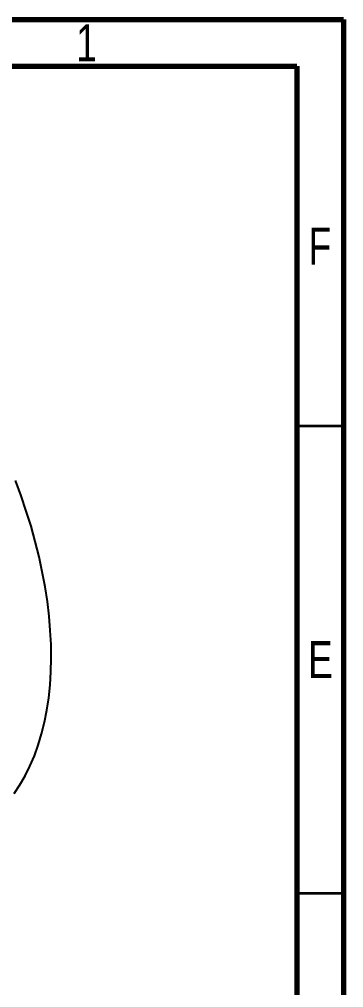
# Paper-space layout 'Sheet2' of a CAD drawing. Header units: inches. Extents: x 0 to 16.3, y 0 to 11.5.
# Drawn here: x 14.971 to 16.339, y 7.417 to 11.496 of the extents above; entities that cross this region are included whole.
import ezdxf

# ---------------------------------------------------------------- set-up
doc = ezdxf.new("R2010")
doc.units = ezdxf.units.IN
doc.header["$MEASUREMENT"] = 0
doc.styles.add('SLDTEXTSTYLE0', font='TXT', dxfattribs={"width": 0.75})

psp = doc.layouts.new('Sheet2')

# ---------------------------------------------------------------- linework, layer by layer
at = {"color": 7, "linetype": 'Continuous', "lineweight": 70}
for p, q in [((0.590551, 11.496063), (16.338583, 11.496063)), ((16.338583, 11.496063), (16.338583, 0.19685)), ((0.787402, 11.299213), (16.141732, 11.299213)), ((16.141732, 11.299213), (16.141732, 0.393701))]:
    psp.add_line(p, q, dxfattribs=at)
at = {"color": 7, "linetype": 'Continuous', "lineweight": 35}
for p, q in [((16.141732, 9.783465), (16.338583, 9.783465)), ((16.141732, 7.814961), (16.338583, 7.814961))]:
    psp.add_line(p, q, dxfattribs=at)
at = {"color": 7, "linetype": 'Continuous', "lineweight": 25, "flags": 128}
psp.add_lwpolyline([(14.948525, 8.234585), (14.972857, 8.270957), (14.995255, 8.309627), (15.015677, 8.35052), (15.034082, 8.393559), (15.050436, 8.43866), (15.064708, 8.485738), (15.07687, 8.534702), (15.086899, 8.585458), (15.094775, 8.637909), (15.100484, 8.691955), (15.104014, 8.747492), (15.10536, 8.804414), (15.104517, 8.862612), (15.101489, 8.921974), (15.09628, 8.982386), (15.088901, 9.043733), (15.079365, 9.105897), (15.067692, 9.168759), (15.053903, 9.232199), (15.038025, 9.296095), (15.020088, 9.360325), (15.000127, 9.424765), (14.97818, 9.489293), (14.954288, 9.553784)], dxfattribs=at)

# ---------------------------------------------------------------- texts
at = {"color": 7, "linetype": 'Continuous', "lineweight": 0, "char_height": 0.15625, "attachment_point": 2, "style": 'SLDTEXTSTYLE0'}
for s, insert in [('1', (15.254332, 11.475265)), ('F', (16.238494, 10.618966)), ('E', (16.240465, 8.87684))]:
    psp.add_mtext(s, dxfattribs=dict(at, insert=insert))

doc.saveas('drawing.dxf')
